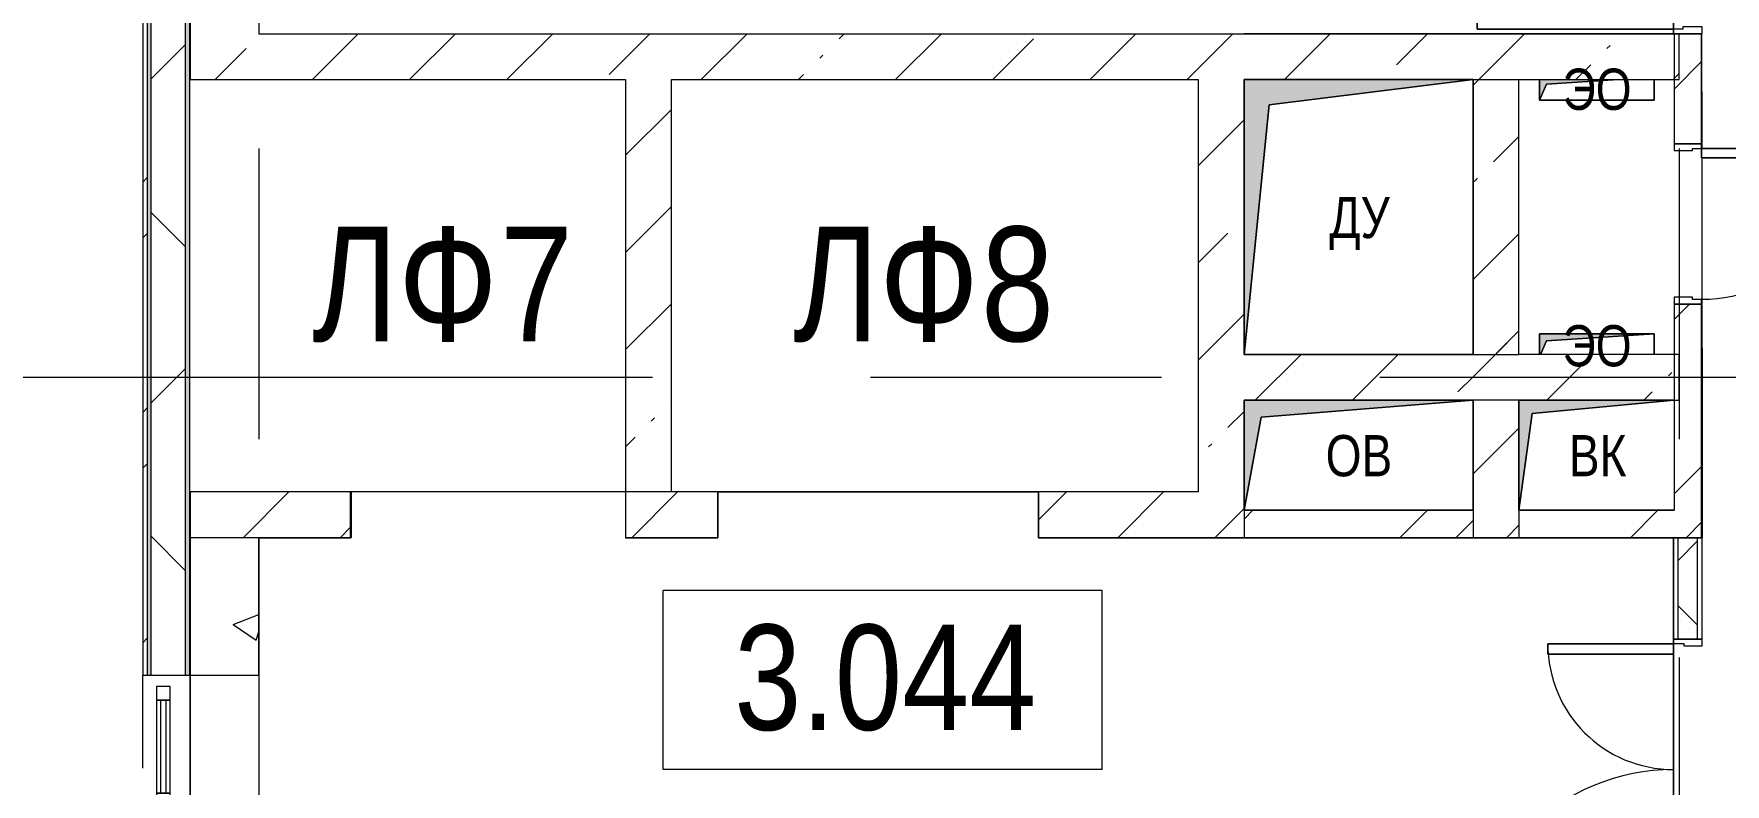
# Model space of a CAD drawing. Header units: millimetres. Extents: x 92932 to 275892, y -43515 to 30371.
# Drawn here: x 176595 to 183978, y 9941 to 13217 of the extents above; entities that cross this region are included whole.
import ezdxf

# ---------------------------------------------------------------- set-up
doc = ezdxf.new("R2010")
doc.units = ezdxf.units.MM
doc.linetypes.add('Осевые', pattern=[6350, 1270, -952.5, 3175, -952.5])
doc.linetypes.add('Сверху', pattern=[793.75, 476.25, -317.5])
for name, color, linetype, lineweight in [('Двери', 7, 'Continuous', 9), ('Каркас_Импост', 7, 'Continuous', 9), ('Марки помещений', 7, 'Continuous', 9), ('Обобщенные модели', 7, 'Continuous', 9), ('Общие ребра', 7, 'Continuous', 9), ('Окна', 7, 'Continuous', 9), ('Окна-1', 7, 'Сверху', 9), ('Окна-2', 7, 'Continuous', 18), ('Оси-1', 7, 'Осевые', 9), ('Панель', 7, 'Continuous', 9), ('Перекрытия', 7, 'Continuous', 9), ('Стены', 7, 'Continuous', 9), ('Стены-1', 7, 'Continuous', 18), ('Текстовые примечания', 7, 'Continuous', 9), ('Типовые аннотации', 7, 'Continuous', 9), ('Черная _1 сплошная', 7, 'Continuous', 9), ('Штриховка разреза-1', 7, 'Continuous', 9), ('Элементы узлов', 7, 'Continuous', 9)]:
    doc.layers.add(name, color=color, linetype=linetype, lineweight=lineweight)
doc.layers.add('Обобщенные модели-2', color=7, linetype='Continuous', lineweight=9, true_color=0xffbc79)
doc.styles.add('Arial', font='Arial.ttf', dxfattribs={"width": 0.8, "height": 180})
doc.styles.add('Arial Narrow', font='Arial Narrow.ttf', dxfattribs={"height": 500})
doc.styles.add('Arial Narrow_1', font='Arial Narrow.ttf', dxfattribs={"height": 460})
pattern_1 = [(45, (120245.8, 0), (-502.894, 502.894), []), (45, (120245.8, 762), (-502.894, 502.894), [])]
pattern_2 = [(45, (120245.8, 0), (-424.264, 424.264), [600, -100, 20, -100]), (45, (120245.8, 424), (-424.264, 424.264), [])]
pattern_3 = [(0, (120245.78, 0), (812.8, 203.2), [67.056, -542.544, 67.056, -542.544, -3251.2]), (0, (120245.78, 0), (812.8, 203.2), [-1219.2, 67.056, -1152.144, 67.056, -542.544, -1422.4]), (0, (120245.78, 0), (812.8, 203.2), [-3048, 67.056, -339.344, 67.056, -948.944]), (120, (120550.58, 101.6), (-582.37636, 602.30545), [67.056, -542.544, 67.056, -542.544, -3251.2]), (120, (120550.58, 101.6), (-582.37636, 602.30545), [-1219.2, 67.056, -1152.144, 67.056, -542.544, -1422.4]), (120, (120550.58, 101.6), (-582.37636, 602.30545), [-3048, 67.056, -339.344, 67.056, -948.944]), (240, (120652.18, 508), (-230.42364, -805.50545), [67.056, -542.544, 67.056, -542.544, -3251.2]), (240, (120652.18, 508), (-230.42364, -805.50545), [-1219.2, 67.056, -1152.144, 67.056, -542.544, -1422.4]), (240, (120652.18, 508), (-230.42364, -805.50545), [-3048, 67.056, -339.344, 67.056, -948.944])]

# ---------------------------------------------------------------- blocks, each defined once
blk = doc.blocks.new('Дверь - Однопольная - ДВ17_21х9-7256458-План 3-го этажа на отм_ _4_200')
at = {"layer": 'Двери'}
for p, q in [((-389, 920.5), (-429, 920.5)), ((-429, 920.5), (-429, 62.5)), ((-389, 62.5), (-389, 920.5)), ((-429, 62.5), (-389, 62.5))]:
    blk.add_line(p, q, dxfattribs=at)
blk.add_arc((-429, 62.5), 858, 360, 90, dxfattribs=at)
at = {"layer": 'Каркас_Импост'}
for p, q in [((-430, 62.5), (-450, 62.5)), ((-450, 62.5), (-450, -62.5)), ((-430, 22.5), (-430, 62.5)), ((-420, 22.5), (-430, 22.5)), ((-420, -62.5), (-420, 22.5)), ((430, 22.5), (420, 22.5)), ((420, 22.5), (420, -62.5)), ((450, 62.5), (430, 62.5)), ((430, 62.5), (430, 22.5)), ((450, -62.5), (450, 62.5)), ((-450, -62.5), (-420, -62.5)), ((420, -62.5), (450, -62.5))]:
    blk.add_line(p, q, dxfattribs=at)
at = {"layer": 'Панель'}
for p, q in [((-429, 920.5), (-389, 920.5)), ((-429, 62.5), (-429, 920.5)), ((-389, 920.5), (-389, 62.5)), ((-389, 62.5), (-429, 62.5))]:
    blk.add_line(p, q, dxfattribs=at)
blk = doc.blocks.new('Дверь - Однопольная без ручки - ДТ2_21х7-6208856-План 3-го этажа на отм_ _4_200')
at = {"layer": 'Двери'}
for p, q in [((-289, 718), (-329, 718)), ((-329, 718), (-329, 60)), ((-289, 60), (-289, 718)), ((-329, 60), (-289, 60))]:
    blk.add_line(p, q, dxfattribs=at)
blk.add_arc((-329, 60), 658, 360, 90, dxfattribs=at)
at = {"layer": 'Каркас_Импост'}
for p, q in [((-330, 60), (-350, 60)), ((-350, 60), (-350, -60)), ((-330, 20), (-330, 60)), ((-320, 20), (-330, 20)), ((-320, -60), (-320, 20)), ((330, 20), (320, 20)), ((320, 20), (320, -60)), ((350, 60), (330, 60)), ((330, 60), (330, 20)), ((350, -60), (350, 60)), ((-350, -60), (-320, -60)), ((320, -60), (350, -60))]:
    blk.add_line(p, q, dxfattribs=at)
at = {"layer": 'Панель'}
for p, q in [((-329, 718), (-289, 718)), ((-329, 60), (-329, 718)), ((-289, 718), (-289, 60)), ((-289, 60), (-329, 60))]:
    blk.add_line(p, q, dxfattribs=at)
blk = doc.blocks.new('Дверь - Полуторная_001 - ДВ20__21-15-6256127-План 3-го этажа на отм_ _4_200')
at = {"layer": 'Двери'}
for p, q in [((-684, 971.5), (-729, 971.5)), ((-729, 971.5), (-729, 62.5)), ((-684, 62.5), (-684, 971.5)), ((684, 62.5), (684, 611.5)), ((684, 611.5), (729, 611.5)), ((729, 611.5), (729, 62.5)), ((-729, 62.5), (-684, 62.5)), ((729, 62.5), (684, 62.5))]:
    blk.add_line(p, q, dxfattribs=at)
for centre, radius, start, end in [((-729, 62.5), 909, 360, 90), ((729, 62.5), 549, 90, 180)]:
    blk.add_arc(centre, radius, start, end, dxfattribs=at)
at = {"layer": 'Каркас_Импост'}
for p, q in [((-730, 62.5), (-750, 62.5)), ((-750, 62.5), (-750, -62.5)), ((-730, 17.5), (-730, 62.5)), ((-720, 17.5), (-730, 17.5)), ((-720, -62.5), (-720, 17.5)), ((730, 17.5), (720, 17.5)), ((720, 17.5), (720, -62.5)), ((750, 62.5), (730, 62.5)), ((730, 62.5), (730, 17.5)), ((750, -62.5), (750, 62.5)), ((-750, -62.5), (-720, -62.5)), ((720, -62.5), (750, -62.5))]:
    blk.add_line(p, q, dxfattribs=at)
at = {"layer": 'Панель'}
for p, q in [((-729, 971.5), (-684, 971.5)), ((-729, 62.5), (-729, 971.5)), ((-684, 971.5), (-684, 62.5)), ((684, 611.5), (684, 62.5)), ((729, 611.5), (684, 611.5)), ((729, 62.5), (729, 611.5)), ((-684, 62.5), (-729, 62.5)), ((684, 62.5), (729, 62.5))]:
    blk.add_line(p, q, dxfattribs=at)
blk = doc.blocks.new('M_Окно-Квадратный проем - 1200 x 11450 mm-V11-План 3-го этажа на отм_ _4_200')
at = {"layer": 'Окна'}
for p, q in [((-608.2, -102.5), (-608.2, 102.5)), ((591.8, 102.5), (591.8, -102.5))]:
    blk.add_line(p, q, dxfattribs=at)
at = {"layer": 'Окна-1'}
for p, q in [((-608.2, 102.5), (591.8, 102.5)), ((591.8, -102.5), (-608.2, -102.5))]:
    blk.add_line(p, q, dxfattribs=at)
blk = doc.blocks.new('Панель окно - Верхнее левое-8286423-План 3-го этажа на отм_ _4_200')
at = {"layer": 'Окна'}
for p, q in [((202.5, 30), (-202.5, 30)), ((-202.5, 30), (-202.5, -30)), ((202.5, -30), (202.5, 30)), ((-202.5, -30), (202.5, -30))]:
    blk.add_line(p, q, dxfattribs=at)
at = {"layer": 'Окна-2'}
for p, q in [((-202.5, 30), (-262.5, 30)), ((-262.5, 30), (-262.5, -30)), ((-202.5, -30), (-202.5, 30)), ((202.5, 12.5), (-202.5, 12.5)), ((-202.5, 12.5), (-202.5, -12.5)), ((202.5, 30), (202.5, -30)), ((262.5, 30), (202.5, 30)), ((202.5, -12.5), (202.5, 12.5)), ((262.5, -30), (262.5, 30)), ((-262.5, -30), (-202.5, -30)), ((-202.5, -12.5), (202.5, -12.5)), ((202.5, -30), (262.5, -30))]:
    blk.add_line(p, q, dxfattribs=at)
blk = doc.blocks.new('170_ОтверстиеПрямоугольноеВертикальное - 170_ОтверстиеПрямоугольноеВертикальное-5689148-План 3-го этажа на отм_ _4_200')
at = {"layer": 'Обобщенные модели'}
for p, q in [((-500, -600), (-500, 600)), ((-500, 600), (500, 600)), ((500, 600), (500, -600)), ((500, -600), (-500, -600))]:
    blk.add_line(p, q, dxfattribs=at)
blk = doc.blocks.new('170_ОтверстиеПрямоугольноеВертикальное - 170_ОтверстиеПрямоугольноеВертикальное-5689150-План 3-го этажа на отм_ _4_200')
at = {"layer": 'Обобщенные модели'}
for p, q in [((-500, -240), (-500, 240)), ((-500, 240), (500, 240)), ((500, 240), (500, -240)), ((500, -240), (-500, -240))]:
    blk.add_line(p, q, dxfattribs=at)
blk = doc.blocks.new('170_ОтверстиеПрямоугольноеВертикальное - 170_ОтверстиеПрямоугольноеВертикальное-5689152-План 3-го этажа на отм_ _4_200')
at = {"layer": 'Обобщенные модели'}
for p, q in [((-340, -240), (-340, 240)), ((-340, 240), (337.5, 240)), ((337.5, -240), (-340, -240))]:
    blk.add_line(p, q, dxfattribs=at)
blk = doc.blocks.new('170_ОтверстиеПрямоугольноеВертикальное - 170_ОтверстиеПрямоугольноеВертикальное-5689154-План 3-го этажа на отм_ _4_200')
at = {"layer": 'Обобщенные модели'}
for p, q in [((-250, -50), (-250, 40)), ((250, 40), (250, -50)), ((250, -50), (-250, -50))]:
    blk.add_line(p, q, dxfattribs=at)
blk = doc.blocks.new('170_ОтверстиеПрямоугольноеВертикальное - 170_ОтверстиеПрямоугольноеВертикальное-V22-План 3-го этажа на отм_ _4_200')
at = {"layer": 'Обобщенные модели'}
for p, q in [((-250, -40), (-250, 50)), ((-250, 50), (250, 50)), ((250, 50), (250, -40))]:
    blk.add_line(p, q, dxfattribs=at)
blk = doc.blocks.new('M_Дверь-Проем - 1200 x 2250 mm-4753640-План 3-го этажа на отм_ _4_200')
at = {"layer": 'Черная _1 сплошная'}
blk.add_line((-608.2, -100), (591.8, -100), dxfattribs=at)
blk = doc.blocks.new('M_Дверь-Проем - 1400 x 2250 mm-4769190-План 3-го этажа на отм_ _4_200')
at = {"layer": 'Черная _1 сплошная'}
blk.add_line((-708.2, 100), (691.8, 100), dxfattribs=at)
blk = doc.blocks.new('Марка помещения_Р - Марка помещения-4575829-План 3-го этажа на отм_ _4_200')
at = {"layer": 'Марки помещений'}
for p, q in [((-4.79375, -1.95625), (-4.79375, 1.95625)), ((4.79375, 1.95625), (-4.79375, 1.95625)), ((4.79375, -1.95625), (4.79375, 1.95625)), ((4.79375, -1.95625), (-4.79375, -1.95625))]:
    blk.add_line(p, q, dxfattribs=at)

msp = doc.modelspace()

# ---------------------------------------------------------------- hatches: boundary and pattern name
at = {"layer": 'Штриховка разреза-1'}
h = msp.add_hatch(dxfattribs=at)
h.set_pattern_fill('FP_12', color=256, style=0, pattern_type=2)
h.set_pattern_definition(pattern_1)
h.paths.add_polyline_path([(177069.9, -21673.3), (177089.9, -21672.9), (177089.9, -20232.9), (177069.9, -20232.9), (177069.9, -21109.6)], flags=0)
h.paths.add_polyline_path([(177089.9, -19932.9), (177089.9, -19082.9), (177069.9, -19082.9), (177069.9, -19932.9)], flags=0)
h.paths.add_polyline_path([(177089.9, -17882.9), (177089.9, -14684.1), (177069.9, -14684.1), (177069.9, -17882.9)], flags=0)
h.paths.add_polyline_path([(177089.9, -13484.1), (177089.9, -11682.9), (177069.9, -11682.9), (177069.9, -13484.1)], flags=0)
h.paths.add_polyline_path([(177089.9, -10482.9), (177089.9, -8682.9), (177069.9, -8682.9), (177069.9, -10482.9)], flags=0)
h.paths.add_polyline_path([(177069.9, -7482.9), (177089.9, -7482.9), (177089.9, -5682.9), (177069.9, -5682.9), (177069.9, -6923.2)], flags=0)
h.paths.add_polyline_path([(177089.9, -4482.9), (177089.9, -2682.9), (177069.9, -2682.9), (177069.9, -4482.9)], flags=0)
h.paths.add_polyline_path([(177089.9, -1482.9), (177089.9, 317.1), (177069.9, 317.1), (177069.9, -1482.9)], flags=0)
h.paths.add_polyline_path([(177089.9, 1517.1), (177089.9, 3317.1), (177069.9, 3317.1), (177069.9, 1517.1)], flags=0)
h.paths.add_polyline_path([(177069.9, 4517.1), (177089.9, 4517.1), (177089.9, 6317.1), (177069.9, 6317.1), (177069.9, 6172.1)], flags=0)
h.paths.add_polyline_path([(177069.9, 7517.1), (177089.9, 7517.1), (177089.9, 9217.1), (177069.9, 9217.1), (177069.9, 8354.6)], flags=0)
h.paths.add_polyline_path([(177089.9, 10417.1), (177089.9, 14017.1), (177069.9, 14017.1), (177069.9, 10417.1)], flags=0)
h.paths.add_polyline_path([(177069.9, 15217.1), (177089.9, 15217.1), (177089.9, 17817.1), (177069.9, 17817.1), (177069.9, 17084.8)], flags=0)
h.paths.add_polyline_path([(177089.9, 19017.1), (177089.9, 20883), (177069.9, 20883), (177069.9, 19017.1)], flags=0)
h = msp.add_hatch(dxfattribs=at)
h.set_pattern_fill('FP_13', color=256, style=0, pattern_type=2)
h.set_pattern_definition(pattern_3)
h.paths.add_polyline_path([(177089.9, -21672.9), (177104.9, -21672.7), (177104.9, -20232.9), (177089.9, -20232.9), (177089.9, -21109.6)], flags=0)
h.paths.add_polyline_path([(177104.9, -19932.9), (177104.9, -19082.9), (177089.9, -19082.9), (177089.9, -19932.9)], flags=0)
h.paths.add_polyline_path([(177089.9, -17882.9), (177104.9, -17882.9), (177104.9, -14684.1), (177089.9, -14684.1), (177089.9, -17835.8)], flags=0)
h.paths.add_polyline_path([(177104.9, -13484.1), (177104.9, -11682.9), (177089.9, -11682.9), (177089.9, -13484.1)], flags=0)
h.paths.add_polyline_path([(177104.9, -10482.9), (177104.9, -8682.9), (177089.9, -8682.9), (177089.9, -10482.9)], flags=0)
h.paths.add_polyline_path([(177089.9, -7482.9), (177104.9, -7482.9), (177104.9, -5682.9), (177089.9, -5682.9), (177089.9, -6923.2)], flags=0)
h.paths.add_polyline_path([(177089.9, -4482.9), (177104.9, -4482.9), (177104.9, -2682.9), (177089.9, -2682.9)], flags=0)
h.paths.add_polyline_path([(177089.9, -1482.9), (177104.9, -1482.9), (177104.9, 317.1), (177089.9, 317.1), (177089.9, -375.5)], flags=0)
h.paths.add_polyline_path([(177104.9, 1517.1), (177104.9, 3317.1), (177089.9, 3317.1), (177089.9, 1517.1)], flags=0)
h.paths.add_polyline_path([(177089.9, 4517.1), (177104.9, 4517.1), (177104.9, 6317.1), (177089.9, 6317.1), (177089.9, 6172.1)], flags=0)
h.paths.add_polyline_path([(177089.9, 7517.1), (177104.9, 7517.1), (177104.9, 9217.1), (177089.9, 9217.1), (177089.9, 8354.6)], flags=0)
h.paths.add_polyline_path([(177089.9, 10417.1), (177104.9, 10417.1), (177104.9, 14017.1), (177089.9, 14017.1), (177089.9, 10537.1)], flags=0)
h.paths.add_polyline_path([(177104.9, 15217.1), (177104.9, 17817.1), (177089.9, 17817.1), (177089.9, 15217.1)], flags=0)
h.paths.add_polyline_path([(177104.9, 19017.1), (177104.9, 20883), (177089.9, 20883), (177089.9, 19017.1)], flags=0)
h = msp.add_hatch(dxfattribs=at)
h.set_pattern_fill('FP_14', color=256, style=0, pattern_type=2)
h.set_pattern_definition([(45, (120245.8, 0), (-707.107, 707.107), []), (135, (120245.8, 0), (-707.107, -707.107), [])])
h.paths.add_polyline_path([(177104.9, -21672.7), (177232.7, -21670.6), (177254.9, -21667.2), (177254.9, -20232.9), (177104.9, -20232.9), (177104.9, -21109.6)], flags=0)
h.paths.add_polyline_path([(177254.9, -19932.9), (177254.9, -19082.9), (177104.9, -19082.9), (177104.9, -19932.9)], flags=0)
h.paths.add_polyline_path([(177254.9, -17882.9), (177254.9, -14684.1), (177104.9, -14684.1), (177104.9, -17882.9)], flags=0)
h.paths.add_polyline_path([(177104.9, -13484.1), (177254.9, -13484.1), (177254.9, -11682.9), (177104.9, -11682.9), (177104.9, -13470.8)], flags=0)
h.paths.add_polyline_path([(177104.9, -10482.9), (177254.9, -10482.9), (177254.9, -8682.9), (177104.9, -8682.9), (177104.9, -9105.7)], flags=0)
h.paths.add_polyline_path([(177104.9, -7482.9), (177254.9, -7482.9), (177254.9, -5682.9), (177104.9, -5682.9), (177104.9, -6923.2)], flags=0)
h.paths.add_polyline_path([(177104.9, -4482.9), (177254.9, -4482.9), (177254.9, -2682.9), (177104.9, -2682.9)], flags=0)
h.paths.add_polyline_path([(177254.9, -1482.9), (177254.9, 317.1), (177104.9, 317.1), (177104.9, -1482.9)], flags=0)
h.paths.add_polyline_path([(177254.9, 1517.1), (177254.9, 3317.1), (177104.9, 3317.1), (177104.9, 1517.1)], flags=0)
h.paths.add_polyline_path([(177104.9, 4517.1), (177254.9, 4517.1), (177254.9, 6317.1), (177104.9, 6317.1), (177104.9, 6172.1)], flags=0)
h.paths.add_polyline_path([(177254.9, 7517.1), (177254.9, 9217.1), (177104.9, 9217.1), (177104.9, 7517.1)], flags=0)
h.paths.add_polyline_path([(177104.9, 10417.1), (177254.9, 10417.1), (177254.9, 14017.1), (177104.9, 14017.1), (177104.9, 10537.1)], flags=0)
h.paths.add_polyline_path([(177254.9, 15217.1), (177254.9, 17817.1), (177104.9, 17817.1), (177104.9, 15217.1)], flags=0)
h.paths.add_polyline_path([(177254.9, 19017.1), (177254.9, 20883), (177104.9, 20883), (177104.9, 19017.1)], flags=0)
h = msp.add_hatch(dxfattribs=at)
h.set_pattern_fill('FP_13', color=256, style=0, pattern_type=2)
h.set_pattern_definition(pattern_3)
h.paths.add_polyline_path([(177254.9, -21667.2), (177274.9, -21665.6), (177274.9, -20232.9), (177254.9, -20232.9), (177254.9, -21109.6)], flags=0)
h.paths.add_polyline_path([(177274.9, -19932.9), (177274.9, -19082.9), (177254.9, -19082.9), (177254.9, -19932.9)], flags=0)
h.paths.add_polyline_path([(177254.9, -17882.9), (177274.9, -17882.9), (177274.9, -14684.1), (177254.9, -14684.1), (177254.9, -17835.8)], flags=0)
h.paths.add_polyline_path([(177254.9, -13484.1), (177274.9, -13484.1), (177274.9, -11682.9), (177254.9, -11682.9), (177254.9, -13470.8)], flags=0)
h.paths.add_polyline_path([(177254.9, -10482.9), (177274.9, -10482.9), (177274.9, -8682.9), (177254.9, -8682.9), (177254.9, -9105.7)], flags=0)
h.paths.add_polyline_path([(177254.9, -7482.9), (177274.9, -7482.9), (177274.9, -5682.9), (177254.9, -5682.9), (177254.9, -6923.2)], flags=0)
h.paths.add_polyline_path([(177274.9, -4482.9), (177274.9, -2682.9), (177254.9, -2682.9), (177254.9, -4482.9)], flags=0)
h.paths.add_polyline_path([(177254.9, -1482.9), (177274.9, -1482.9), (177274.9, 317.1), (177254.9, 317.1), (177254.9, -375.5)], flags=0)
h.paths.add_polyline_path([(177274.9, 1517.1), (177274.9, 3317.1), (177254.9, 3317.1), (177254.9, 1517.1)], flags=0)
h.paths.add_polyline_path([(177274.9, 4517.1), (177274.9, 6317.1), (177254.9, 6317.1), (177254.9, 4517.1)], flags=0)
h.paths.add_polyline_path([(177274.9, 7517.1), (177274.9, 9217.1), (177254.9, 9217.1), (177254.9, 7517.1)], flags=0)
h.paths.add_polyline_path([(177254.9, 10417.1), (177274.9, 10417.1), (177274.9, 14017.1), (177254.9, 14017.1), (177254.9, 10537.1)], flags=0)
h.paths.add_polyline_path([(177274.9, 15217.1), (177274.9, 17817.1), (177254.9, 17817.1), (177254.9, 15217.1)], flags=0)
h.paths.add_polyline_path([(177254.9, 19017.1), (177274.9, 19017.1), (177274.9, 19591), (177265.6, 19591.2), (177274.9, 19928.6), (177274.9, 20883), (177254.9, 20883), (177254.9, 19267.3)], flags=0)
h = msp.add_hatch(dxfattribs=at)
h.set_pattern_fill('FP_1', color=256, style=0, pattern_type=2)
h.set_pattern_definition(pattern_2)
h.paths.add_polyline_path([(181677.4, 13017.1), (181877.4, 13017.1), (181877.4, 13217.1), (177277.4, 13217.1), (177277.4, 13017.1), (181433.5, 13017.1)], flags=0)
h = msp.add_hatch(dxfattribs=at)
h.set_pattern_fill('FP_1', color=256, style=0, pattern_type=2)
h.set_pattern_definition(pattern_2)
h.paths.add_polyline_path([(183776.9, 13017.1), (183776.9, 13217.1), (181877.4, 13217.1), (181877.4, 13017.1), (183129.7, 13017.1)], flags=0)
h = msp.add_hatch(dxfattribs=at)
h.set_pattern_fill('FP_1', color=256, style=0, pattern_type=2)
h.set_pattern_definition(pattern_2)
h.paths.add_polyline_path([(183776.9, 13017.1), (183776.9, 13217.1), (181877.4, 13217.1), (181877.4, 13017.1), (183129.7, 13017.1)], flags=0)
h = msp.add_hatch(dxfattribs=at)
h.set_pattern_fill('FP_12', color=256, style=0, pattern_type=2)
h.set_pattern_definition(pattern_1)
h.paths.add_polyline_path([(183857.4, 11017.1), (183874.9, 11017.1), (183874.9, 12037.1), (183754.9, 12037.1), (183754.9, 11017.1), (183772.4, 11017.1)], flags=0)
h.paths.add_polyline_path([(183874.9, 12737.1), (183874.9, 13217.1), (183754.9, 13217.1), (183754.9, 12737.1)], flags=0)
h = msp.add_hatch(dxfattribs=at)
h.set_pattern_fill('FP_1', color=256, style=0, pattern_type=2)
h.set_pattern_definition(pattern_2)
h.paths.add_polyline_path([(179377.4, 11217.1), (179377.4, 13017.1), (179177.4, 13017.1), (179177.4, 11217.1)], flags=0)
h = msp.add_hatch(dxfattribs=at)
h.set_pattern_fill('FP_1', color=256, style=0, pattern_type=2)
h.set_pattern_definition(pattern_2)
h.paths.add_polyline_path([(181877.4, 11017.1), (181877.4, 13017.1), (181677.4, 13017.1), (181677.4, 11017.1)], flags=0)
h = msp.add_hatch(dxfattribs=at)
h.set_pattern_fill('FP_1', color=256, style=0, pattern_type=2)
h.set_pattern_definition(pattern_2)
h.paths.add_polyline_path([(182877.4, 11017.1), (183077.4, 11017.1), (183077.4, 13017.1), (182877.4, 13017.1), (182877.4, 11137.1)], flags=0)
h = msp.add_hatch(dxfattribs=at)
h.set_pattern_fill('FP_1', color=256, style=0, pattern_type=2)
h.set_pattern_definition(pattern_2)
h.paths.add_polyline_path([(183077.4, 11017.1), (183077.4, 11617.1), (182877.4, 11617.1), (182877.4, 11017.1)], flags=0)
h.paths.add_polyline_path([(182877.4, 11817.1), (183077.4, 11817.1), (183077.4, 13017.1), (182877.4, 13017.1), (182877.4, 12719.7)], flags=0)
h = msp.add_hatch(dxfattribs=at)
h.set_pattern_fill('FP_1', color=256, style=0, pattern_type=2)
h.set_pattern_definition(pattern_2)
h.paths.add_polyline_path([(183776.9, 11617.1), (183776.9, 11817.1), (183077.4, 11817.1), (183077.4, 11617.1), (183129.7, 11617.1)], flags=0)
h.paths.add_polyline_path([(182877.4, 11617.1), (182877.4, 11817.1), (181877.4, 11817.1), (181877.4, 11617.1), (182281.6, 11617.1)], flags=0)
h = msp.add_hatch(dxfattribs=at)
h.set_pattern_fill('FP_1', color=256, style=0, pattern_type=2)
h.set_pattern_definition(pattern_2)
h.paths.add_polyline_path([(180979.9, 11017.1), (181677.4, 11017.1), (181677.4, 11217.1), (180979.9, 11217.1)], flags=0)
h.paths.add_polyline_path([(177277.4, 11017.1), (177977.4, 11017.1), (177977.4, 11217.1), (177277.4, 11217.1)], flags=0)
h.paths.add_polyline_path([(179579.9, 11017.1), (179579.9, 11217.1), (179177.4, 11217.1), (179177.4, 11017.1)], flags=0)
h = msp.add_hatch(dxfattribs=at)
h.set_pattern_fill('FP_12', color=256, style=0, pattern_type=2)
h.set_pattern_definition(pattern_1)
h.paths.add_polyline_path([(183754.9, 11017.1), (183754.9, 11137.1), (183077.4, 11137.1), (183077.4, 11017.1), (183752.4, 11017.1)], flags=0)
h.paths.add_polyline_path([(182877.4, 11017.1), (182877.4, 11137.1), (181877.4, 11137.1), (181877.4, 11017.1), (182281.6, 11017.1)], flags=0)
h = msp.add_hatch(dxfattribs=at)
h.set_pattern_fill('FP_15', color=256, style=0, pattern_type=2)
h.set_pattern_definition([(50, (120245.8, 0), (1457.472, -127.512), [152.4, -1676.4]), (355, (120245.8, 0), (-281.942, 1528.454), [121.92, -1341.12]), (100.451, (120367.2, -10.6), (1175.54, 1400.933), [129.52, -1424.72]), (46.184, (120245.8, 406.4), (2168.63, -336.34), [228.6, -2514.6]), (96.636, (120426.5, 378.4), (1899.22, 1979.42), [194.28, -2137.08]), (351.184, (120245.8, 406.4), (1899.24, 1979.4), [182.88, -2011.68]), (21, (120449, 304.8), (1212.915, -818.121), [152.4, -1676.4]), (326, (120449, 304.8), (494.417, 1473.504), [121.92, -1341.12]), (71.451, (120550, 236.6), (1707.337, 655.37), [129.52, -1424.72]), (37.5, (120245.8, 0), (24.7094, 676.4402), [67.056, -1257.808, 67.056, -1294.384, -1346.2]), (37.5, (120245.8, 0), (24.7094, 676.4402), [-2686.304, 67.056, -1279.144]), (7.5, (120245.8, 0), (534.558, 801.444), [67.056, -709.168, 67.056, -1227.328, -513.08]), (7.5, (120245.8, 0), (534.558, 801.444), [-2070.608, 67.056, -446.024]), (327.5, (119792.65, 0), (1084.7275, -45.831), [67.056, -440.944, 67.056, -1517.904, -2103.12]), (327.5, (119792.65, 0), (1084.7275, -45.831), [-2092.96, 67.056, -2036.064]), (317.5, (119589.45, 0), (1185.035, 203.414), [67.056, -593.344, 67.056, -985.52, -1493.52]), (317.5, (119589.45, 0), (1185.035, 203.414), [-1712.976, 67.056, -1426.464])])
h.paths.add_polyline_path([(177577.4, 10417.1), (177577.4, 11017.1), (177277.4, 11017.1), (177277.4, 10417.1)], flags=0)
h = msp.add_hatch(dxfattribs=at)
h.set_pattern_fill('FP_2', color=256, style=0, pattern_type=2)
h.set_pattern_definition([(45, (120245.78, 0), (-212.132, 212.132), []), (135, (120245.78, 0), (-212.132, -212.132), [])])
h.paths.add_polyline_path([(183772.4, 8617.1), (183857.4, 8617.1), (183857.4, 9074.6), (183772.4, 9074.6), (183772.4, 8627.4)], flags=0)
h.paths.add_polyline_path([(183772.4, 10574.6), (183857.4, 10574.6), (183857.4, 11017.1), (183772.4, 11017.1)], flags=0)
at = {"layer": 'Элементы узлов'}
for points in [[(181877.4, 11817.1), (181987.4, 12907.1), (182877.4, 13017.1), (181877.4, 13017.1), (181877.4, 12719.7)], [(183167.4, 12927.1), (183197.4, 12997.1), (183510.7, 13017.1), (183167.4, 13017.1), (183167.4, 12959.1)], [(183171.7, 11817.1), (183197.4, 11877.1), (183667.4, 11907.1), (183167.4, 11907.1), (183167.4, 11817.1)], [(181877.4, 11137.1), (181951.4, 11543.1), (182877.4, 11617.1), (181877.4, 11617.1), (181877.4, 11217.1)], [(183077.4, 11137.1), (183135.4, 11559.1), (183754.9, 11617.1), (183077.4, 11617.1)]]:
    msp.add_hatch(color=256, dxfattribs=at).paths.add_polyline_path(points, flags=0)

# ---------------------------------------------------------------- linework, layer by layer
at = {"layer": 'Обобщенные модели-2'}
for p, q in [((182877.4, 13017.1), (181877.4, 13017.1)), ((181877.4, 13017.1), (181877.4, 11817.1)), ((182877.4, 11817.1), (182877.4, 13017.1)), ((181877.4, 11817.1), (182877.4, 11817.1)), ((182877.4, 11617.1), (181877.4, 11617.1)), ((181877.4, 11617.1), (181877.4, 11137.1)), ((182877.4, 11137.1), (182877.4, 11617.1)), ((183754.9, 11617.1), (183077.4, 11617.1)), ((183077.4, 11617.1), (183077.4, 11137.1)), ((181877.4, 11137.1), (182877.4, 11137.1)), ((183077.4, 11137.1), (183754.9, 11137.1))]:
    msp.add_line(p, q, dxfattribs=at)
at = {"layer": 'Общие ребра'}
for p, q in [((177089.9, 14017.1), (177089.9, 10417.1)), ((177104.9, 14017.1), (177104.9, 10417.1)), ((177254.9, 14017.1), (177254.9, 10417.1)), ((183874.9, 12737.1), (183874.9, 13217.1)), ((183874.9, 11017.1), (183874.9, 12037.1)), ((181877.4, 11137.1), (181877.4, 11017.1)), ((182877.4, 11137.1), (182877.4, 11017.1)), ((182877.4, 11137.1), (182877.4, 11017.1)), ((183077.4, 11137.1), (183077.4, 11017.1)), ((183077.4, 11137.1), (183077.4, 11017.1)), ((177577.4, 11017.1), (177277.4, 11017.1)), ((177577.4, 11017.1), (177977.4, 11017.1)), ((179177.4, 11017.1), (179579.9, 11017.1)), ((180979.9, 11017.1), (181677.4, 11017.1)), ((183752.4, 11017.1), (183752.4, 10574.6)), ((183754.9, 11017.1), (183752.4, 11017.1)), ((183752.4, 11017.1), (183754.9, 11017.1)), ((183754.9, 11017.1), (183772.4, 11017.1)), ((183772.4, 11017.1), (183754.9, 11017.1)), ((183772.4, 11017.1), (183857.4, 11017.1)), ((183772.4, 10574.6), (183772.4, 11017.1)), ((183857.4, 11017.1), (183772.4, 11017.1)), ((183857.4, 11017.1), (183874.9, 11017.1)), ((183874.9, 11017.1), (183857.4, 11017.1)), ((183857.4, 10574.6), (183857.4, 11017.1)), ((183877.4, 10574.6), (183877.4, 11017.1))]:
    msp.add_line(p, q, dxfattribs=at)
at = {"layer": 'Оси-1'}
for p, q in [((177577.4, 25417.1), (177577.4, -41737.8)), ((183777.4, 25417.1), (183777.4, -41737.8)), ((270417.4, 11717.1), (170811.4, 11717.1))]:
    msp.add_line(p, q, dxfattribs=at)
at = {"layer": 'Перекрытия'}
for p, q in [((177277.4, 19587.1), (177277.4, 13047.1)), ((177577.4, 16052.1), (177577.4, 13217.1)), ((183752.4, 13217.1), (183752.4, 14117.1)), ((177577.4, 13217.1), (183752.4, 13217.1)), ((183754.9, 13217.1), (183874.9, 13217.1)), ((183874.9, 13217.1), (183875.4, 12716.1)), ((182877.4, 13017.1), (182877.4, 11817.1)), ((183875.4, 12676.1), (183877, 11017.1)), ((181677.4, 11817.1), (181677.4, 11217.1)), ((182877.4, 11817.1), (181877.4, 11817.1)), ((181877.4, 11137.1), (181877.4, 11617.1)), ((181877.4, 11617.1), (182877.4, 11617.1)), ((182877.4, 11617.1), (182877.4, 11137.1)), ((183077.4, 11137.1), (183077.4, 11617.1)), ((183077.4, 11617.1), (183754.9, 11617.1)), ((181677.4, 11217.1), (177277.4, 11217.1)), ((177277.4, 11217.1), (177277.4, 8417.1)), ((177979.9, 11217.1), (177979.9, 11017.1)), ((179579.9, 11217.1), (179579.9, 11017.1)), ((180979.9, 11017.1), (180979.9, 11217.1)), ((182877.4, 11137.1), (181877.4, 11137.1)), ((183754.9, 11137.1), (183077.4, 11137.1)), ((177979.9, 11017.1), (177577.4, 11017.1)), ((177577.4, 11017.1), (177577.4, 8617.1)), ((179579.9, 11017.1), (179179.9, 11017.1)), ((183752.4, 11017.1), (180979.9, 11017.1)), ((183752.4, 8617.1), (183752.4, 11017.1)), ((183877.4, 10574.6), (183752.4, 10574.6)), ((183752.4, 10574.6), (183752.4, 9074.6))]:
    msp.add_line(p, q, dxfattribs=at)
at = {"layer": 'Стены'}
for p, q in [((177277.4, 9217.1), (177277.4, 10417.1)), ((177277.4, 10417.1), (177577.4, 10417.1)), ((177577.4, 10417.1), (177577.4, 9217.1))]:
    msp.add_line(p, q, dxfattribs=at)
at = {"layer": 'Стены-1'}
for p, q in [((177069.9, 14017.1), (177069.9, 10417.1)), ((177274.9, 10417.1), (177274.9, 14017.1)), ((177277.4, 13217.1), (177277.4, 13017.1)), ((183776.9, 13217.1), (181877.4, 13217.1)), ((183776.9, 13217.1), (181877.4, 13217.1)), ((183754.9, 13217.1), (183754.9, 12737.1)), ((183874.9, 13217.1), (183754.9, 13217.1)), ((183776.9, 13017.1), (183776.9, 13217.1)), ((183776.9, 13017.1), (183776.9, 13217.1)), ((177277.4, 13017.1), (179177.4, 13017.1)), ((179177.4, 13017.1), (179177.4, 11217.1)), ((179377.4, 13017.1), (181677.4, 13017.1)), ((179377.4, 11217.1), (179377.4, 13017.1)), ((181677.4, 13017.1), (181677.4, 11217.1)), ((181877.4, 13017.1), (182877.4, 13017.1)), ((181877.4, 11817.1), (181877.4, 13017.1)), ((181877.4, 13017.1), (183776.9, 13017.1)), ((182877.4, 13017.1), (182877.4, 11817.1)), ((182877.4, 13017.1), (182877.4, 11817.1)), ((183077.4, 13017.1), (183776.9, 13017.1)), ((183077.4, 11817.1), (183077.4, 13017.1)), ((183077.4, 11817.1), (183077.4, 13017.1)), ((183754.9, 12737.1), (183874.9, 12737.1)), ((183754.9, 12037.1), (183754.9, 11137.1)), ((183874.9, 12037.1), (183754.9, 12037.1)), ((182877.4, 11817.1), (181877.4, 11817.1)), ((182877.4, 11817.1), (183077.4, 11817.1)), ((183776.9, 11817.1), (183077.4, 11817.1)), ((183776.9, 11617.1), (183776.9, 11817.1)), ((181877.4, 11617.1), (182877.4, 11617.1)), ((181877.4, 11137.1), (181877.4, 11617.1)), ((182877.4, 11617.1), (182877.4, 11137.1)), ((182877.4, 11617.1), (182877.4, 11137.1)), ((183077.4, 11617.1), (182877.4, 11617.1)), ((183077.4, 11137.1), (183077.4, 11617.1)), ((183077.4, 11617.1), (183776.9, 11617.1)), ((183077.4, 11137.1), (183077.4, 11617.1)), ((177977.4, 11217.1), (177277.4, 11217.1)), ((177277.4, 11217.1), (177277.4, 11017.1)), ((177977.4, 11017.1), (177977.4, 11217.1)), ((179177.4, 11217.1), (179177.4, 11017.1)), ((179579.9, 11217.1), (179377.4, 11217.1)), ((179579.9, 11017.1), (179579.9, 11217.1)), ((181677.4, 11217.1), (180979.9, 11217.1)), ((180979.9, 11217.1), (180979.9, 11017.1)), ((182877.4, 11137.1), (181877.4, 11137.1)), ((183754.9, 11137.1), (183077.4, 11137.1)), ((177277.4, 11017.1), (177277.4, 10417.1)), ((177577.4, 10417.1), (177577.4, 11017.1)), ((181677.4, 11017.1), (181877.4, 11017.1)), ((181877.4, 11017.1), (182877.4, 11017.1)), ((182877.4, 11017.1), (183077.4, 11017.1)), ((183077.4, 11017.1), (183752.4, 11017.1)), ((183877.4, 11017.1), (183874.9, 11017.1)), ((183752.4, 10574.6), (183877.4, 10574.6)), ((177069.9, 10417.1), (177274.9, 10417.1)), ((177277.4, 10417.1), (177577.4, 10417.1))]:
    msp.add_line(p, q, dxfattribs=at)
at = {"layer": 'Элементы узлов'}
for p, q in [((182877.4, 13017.1), (181877.4, 13017.1)), ((181877.4, 13017.1), (181877.4, 11817.1)), ((182877.4, 13017.1), (181987.4, 12907.1)), ((181987.4, 12907.1), (182877.4, 13017.1)), ((182877.4, 11817.1), (182877.4, 13017.1)), ((183167.4, 13017.1), (183167.4, 12927.1)), ((183197.4, 12997.1), (183167.4, 12927.1)), ((183167.4, 12927.1), (183197.4, 12997.1)), ((183510.7, 13017.1), (183197.4, 12997.1)), ((183197.4, 12997.1), (183510.7, 13017.1)), ((183667.4, 12927.1), (183667.4, 13017.1)), ((183167.4, 12927.1), (183667.4, 12927.1)), ((181987.4, 12907.1), (181877.4, 11817.1)), ((181877.4, 11817.1), (181987.4, 12907.1)), ((183667.4, 11907.1), (183167.4, 11907.1)), ((183167.4, 11907.1), (183167.4, 11817.1)), ((183667.4, 11907.1), (183197.4, 11877.1)), ((183197.4, 11877.1), (183667.4, 11907.1)), ((183667.4, 11817.1), (183667.4, 11907.1)), ((181877.4, 11817.1), (182877.4, 11817.1)), ((183197.4, 11877.1), (183171.7, 11817.1)), ((183171.7, 11817.1), (183197.4, 11877.1)), ((182877.4, 11617.1), (181877.4, 11617.1)), ((181877.4, 11617.1), (181877.4, 11137.1)), ((182877.4, 11617.1), (181951.4, 11543.1)), ((181951.4, 11543.1), (182877.4, 11617.1)), ((182877.4, 11137.1), (182877.4, 11617.1)), ((183754.9, 11617.1), (183077.4, 11617.1)), ((183077.4, 11617.1), (183077.4, 11137.1)), ((183754.9, 11616.9), (183135.4, 11559.1)), ((183135.4, 11559.1), (183754.9, 11616.9)), ((181951.4, 11543.1), (181877.4, 11137.1)), ((181877.4, 11137.1), (181951.4, 11543.1)), ((183135.4, 11559.1), (183077.4, 11137.1)), ((183077.4, 11137.1), (183135.4, 11559.1)), ((181877.4, 11137.1), (182877.4, 11137.1)), ((183077.4, 11137.1), (183754.9, 11137.1))]:
    msp.add_line(p, q, dxfattribs=at)

# ---------------------------------------------------------------- block references
at = {"layer": 'Двери'}
for name, p, rotation in [('Дверь - Однопольная - ДВ17_21х9-7256458-План 3-го этажа на отм_ _4_200', (183814.9, 13667.1), 89.99999999999993), ('Дверь - Однопольная без ручки - ДТ2_21х7-6208856-План 3-го этажа на отм_ _4_200', (183814.9, 12387.1), 270), ('M_Дверь-Проем - 1200 x 2250 mm-4753640-План 3-го этажа на отм_ _4_200', (178569.2, 11117.1), 180), ('Дверь - Полуторная_001 - ДВ20__21-15-6256127-План 3-го этажа на отм_ _4_200', (183814.9, 9824.6), 90)]:
    msp.add_blockref(name, p, dxfattribs=dict(at, rotation=rotation))
msp.add_blockref('M_Дверь-Проем - 1400 x 2250 mm-4769190-План 3-го этажа на отм_ _4_200', (180288.1, 11117.1), dxfattribs=at)
at = {"layer": 'Марки помещений', "xscale": 199.9999999999999, "yscale": 199.9999999999999, "zscale": 199.9999999999999}
msp.add_blockref('Марка помещения_Р - Марка помещения-4575829-План 3-го этажа на отм_ _4_200', (180299.8, 10395.6), dxfattribs=at)
at = {"layer": 'Обобщенные модели'}
for name, p in [('170_ОтверстиеПрямоугольноеВертикальное - 170_ОтверстиеПрямоугольноеВертикальное-5689148-План 3-го этажа на отм_ _4_200', (182377.4, 12417.1)), ('170_ОтверстиеПрямоугольноеВертикальное - 170_ОтверстиеПрямоугольноеВертикальное-5689154-План 3-го этажа на отм_ _4_200', (183417.4, 12977.1)), ('170_ОтверстиеПрямоугольноеВертикальное - 170_ОтверстиеПрямоугольноеВертикальное-V22-План 3-го этажа на отм_ _4_200', (183417.4, 11857.1)), ('170_ОтверстиеПрямоугольноеВертикальное - 170_ОтверстиеПрямоугольноеВертикальное-5689150-План 3-го этажа на отм_ _4_200', (182377.4, 11377.1)), ('170_ОтверстиеПрямоугольноеВертикальное - 170_ОтверстиеПрямоугольноеВертикальное-5689152-План 3-го этажа на отм_ _4_200', (183417.4, 11377.1))]:
    msp.add_blockref(name, p, dxfattribs=at)
at = {"layer": 'Окна'}
for name, p, rotation in [('M_Окно-Квадратный проем - 1200 x 11450 mm-V11-План 3-го этажа на отм_ _4_200', (177172.4, 9825.3), 89.99999999999991), ('Панель окно - Верхнее левое-8286423-План 3-го этажа на отм_ _4_200', (177159.9, 10104.6), 270)]:
    msp.add_blockref(name, p, dxfattribs=dict(at, rotation=rotation))

# ---------------------------------------------------------------- texts
at = {"layer": 'Марки помещений', "insert": (179651.9, 10637.4), "char_height": 460, "width": 1587.341, "attachment_point": 1, "style": 'Arial Narrow_1'}
msp.add_mtext('3.044', dxfattribs=at)
at = {"layer": 'Текстовые примечания', "char_height": 500, "attachment_point": 1, "style": 'Arial Narrow'}
for s, insert, width in [('ЛФ', (177808.9, 12375), 994.093), ('\\fArial Narrow|b0|i0|c204|p34|;7', (178629.1, 12375), 384.81), ('ЛФ', (179908.9, 12375), 994.093), ('\\fArial Narrow|b0|i0|c204|p34|;8', (180729.1, 12375), 384.81)]:
    msp.add_mtext(s, dxfattribs=dict(at, insert=insert, width=width))
at = {"layer": 'Типовые аннотации', "char_height": 180, "attachment_point": 1, "style": 'Arial'}
for s, insert, width in [('ЭО', (183268, 13065.1), 371.983), ('ДУ', (182249.6, 12505.1), 320.675), ('ЭО', (183268, 11945.1), 371.983), ('ОВ', (182233.6, 11465.1), 359.156), ('ВК', (183295.2, 11465.1), 307.848)]:
    msp.add_mtext(s, dxfattribs=dict(at, insert=insert, width=width))

doc.saveas('drawing.dxf')
